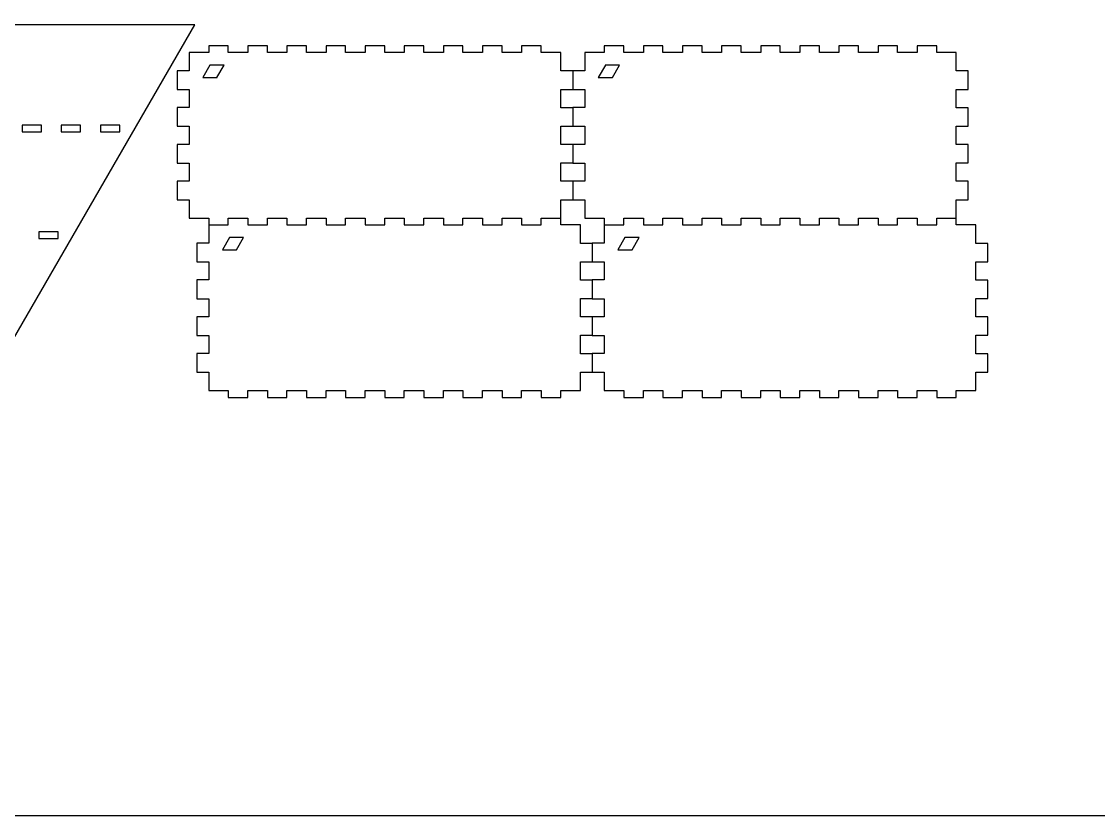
# Model space of a CAD drawing. Extents: x -364 to 3236, y -471 to 545.
# Drawn here: x 44 to 824, y -471 to 105 of the extents above; entities that cross this region are included whole.
import ezdxf

# ---------------------------------------------------------------- set-up
doc = ezdxf.new("R2010")
doc.units = 0
for name, color, linetype in [('CUT', 7, 'CONTINUOUS'), ('ENGRAVE', 5, 'CONTINUOUS'), ('LIVELLO_03', 3, 'CONTINUOUS')]:
    doc.layers.add(name, color=color, linetype=linetype)

msp = doc.modelspace()

# ---------------------------------------------------------------- linework, layer by layer
at = {"layer": 'CUT'}
for points in [[(169.33, 102.44), (-93.77, 102.44), (-225.31, -125.41), (37.78, -125.41)], [(451.92, -24.57), (451.92, -37.78), (466.1, -37.78), (466.1, -42.78), (480.28, -42.78), (480.28, -37.78), (494.46, -37.78), (494.46, -42.78), (508.64, -42.78), (508.64, -37.78), (522.82, -37.78), (522.82, -42.78), (537, -42.78), (537, -37.78), (551.19, -37.78), (551.19, -42.78), (565.37, -42.78), (565.37, -37.78), (579.55, -37.78), (579.55, -42.78), (593.73, -42.78), (593.73, -37.78), (607.91, -37.78), (607.91, -42.78), (622.09, -42.78), (622.09, -37.78), (636.27, -37.78), (636.27, -42.78), (650.45, -42.78), (650.45, -37.78), (664.64, -37.78), (664.64, -42.78), (678.82, -42.78), (678.82, -37.78), (693, -37.78), (693, -42.78), (707.18, -42.78), (707.18, -37.78), (721.36, -37.78), (721.36, -24.45), (730.02, -24.45), (730.02, -11.11), (721.36, -11.11), (721.36, 2.22), (730.02, 2.22), (730.02, 15.55), (721.36, 15.55), (721.36, 28.89), (730.02, 28.89), (730.02, 42.22), (721.36, 42.22), (721.36, 55.55), (730.02, 55.55), (730.02, 68.89), (721.36, 68.89), (721.36, 82.22), (707.18, 82.22), (707.18, 87.22), (693, 87.22), (693, 82.22), (678.82, 82.22), (678.82, 87.22), (664.64, 87.22), (664.64, 82.22), (650.45, 82.22), (650.45, 87.22), (636.27, 87.22), (636.27, 82.22), (622.09, 82.22), (622.09, 87.22), (607.91, 87.22), (607.91, 82.22), (593.73, 82.22), (593.73, 87.22), (579.55, 87.22), (579.55, 82.22), (565.37, 82.22), (565.37, 87.22), (551.19, 87.22), (551.19, 82.22), (537, 82.22), (537, 87.22), (522.82, 87.22), (522.82, 82.22), (508.64, 82.22), (508.64, 87.22), (494.46, 87.22), (494.46, 82.22), (480.28, 82.22), (480.28, 87.22), (466.1, 87.22), (466.1, 82.22), (451.92, 82.22), (451.92, 69.01), (443.26, 69.01), (443.26, 55.43), (451.92, 55.43), (451.92, 42.34), (443.26, 42.34), (443.26, 28.77), (451.92, 28.77), (451.92, 15.67), (443.26, 15.67), (443.26, 2.1), (451.92, 2.1), (451.92, -10.99), (443.26, -10.99), (443.26, -24.57)], [(44.05, 24.75), (58.03, 24.75), (58.03, 29.55), (44.05, 29.55)], [(72.41, 24.75), (86.39, 24.75), (86.39, 29.55), (72.41, 29.55)], [(100.78, 24.75), (114.76, 24.75), (114.76, 29.55), (100.78, 29.55)], [(56.16, -52.53), (70.14, -52.53), (70.14, -47.73), (56.16, -47.73)]]:
    msp.add_lwpolyline(points, close=True, dxfattribs=at)
for points in [[(443.26, 68.89), (434.6, 68.89), (434.6, 82.22), (420.41, 82.22), (420.41, 87.22), (406.23, 87.22), (406.23, 82.22), (392.05, 82.22), (392.05, 87.22), (377.87, 87.22), (377.87, 82.22), (363.69, 82.22), (363.69, 87.22), (349.51, 87.22), (349.51, 82.22), (335.33, 82.22), (335.33, 87.22), (321.15, 87.22), (321.15, 82.22), (306.96, 82.22), (306.96, 87.22), (292.78, 87.22), (292.78, 82.22), (278.6, 82.22), (278.6, 87.22), (264.42, 87.22), (264.42, 82.22), (250.24, 82.22), (250.24, 87.22), (236.06, 87.22), (236.06, 82.22), (221.88, 82.22), (221.88, 87.22), (207.69, 87.22), (207.69, 82.22), (193.51, 82.22), (193.51, 87.22), (179.33, 87.22), (179.33, 82.22), (165.15, 82.22), (165.15, 69.01), (156.49, 69.01), (156.49, 55.43), (165.15, 55.43), (165.15, 42.34), (156.49, 42.34), (156.49, 28.77), (165.15, 28.77), (165.15, 15.67), (156.49, 15.67), (156.49, 2.1), (165.15, 2.1), (165.15, -10.99), (156.49, -10.99), (156.49, -24.57), (165.15, -24.57), (165.15, -37.78), (179.33, -37.78), (179.33, -42.78), (193.51, -42.78), (193.51, -37.78), (207.69, -37.78), (207.69, -42.78), (221.88, -42.78), (221.88, -37.78), (236.06, -37.78), (236.06, -42.78), (250.24, -42.78), (250.24, -37.78), (264.42, -37.78), (264.42, -42.78), (278.6, -42.78), (278.6, -37.78), (292.78, -37.78), (292.78, -42.78), (306.96, -42.78), (306.96, -37.78), (321.15, -37.78), (321.15, -42.78), (335.33, -42.78), (335.33, -37.78), (349.51, -37.78), (349.51, -42.78), (363.69, -42.78), (363.69, -37.78), (377.87, -37.78), (377.87, -42.78), (392.05, -42.78), (392.05, -37.78), (406.23, -37.78), (406.23, -42.78), (420.41, -42.78), (420.41, -37.78), (434.6, -37.78), (434.6, -24.45), (443.26, -24.45)], [(443.26, 42.22), (434.6, 42.22), (434.6, 55.55), (443.26, 55.55)], [(443.26, 15.55), (434.6, 15.55), (434.6, 28.89), (443.26, 28.89)], [(443.26, -11.11), (434.6, -11.11), (434.6, 2.22), (443.26, 2.22)], [(457.44, -56.11), (448.78, -56.11), (448.78, -42.78), (434.6, -42.78), (434.6, -37.78)], [(466.1, -42.78), (466.1, -55.99), (457.44, -55.99), (457.44, -69.57), (466.1, -69.57), (466.1, -82.66), (457.44, -82.66), (457.44, -96.23), (466.1, -96.23), (466.1, -109.33), (457.44, -109.33), (457.44, -122.9), (466.1, -122.9), (466.1, -135.99), (457.44, -135.99), (457.44, -149.57), (466.1, -149.57), (466.1, -162.78), (480.28, -162.78), (480.28, -167.78), (494.46, -167.78), (494.46, -162.78), (508.64, -162.78), (508.64, -167.78), (522.82, -167.78), (522.82, -162.78), (537, -162.78), (537, -167.78), (551.19, -167.78), (551.19, -162.78), (565.37, -162.78), (565.37, -167.78), (579.55, -167.78), (579.55, -162.78), (593.73, -162.78), (593.73, -167.78), (607.91, -167.78), (607.91, -162.78), (622.09, -162.78), (622.09, -167.78), (636.27, -167.78), (636.27, -162.78), (650.45, -162.78), (650.45, -167.78), (664.64, -167.78), (664.64, -162.78), (678.82, -162.78), (678.82, -167.78), (693, -167.78), (693, -162.78), (707.18, -162.78), (707.18, -167.78), (721.36, -167.78), (721.36, -162.78), (735.54, -162.78), (735.54, -149.45), (744.2, -149.45), (744.2, -136.11), (735.54, -136.11), (735.54, -122.78), (744.2, -122.78), (744.2, -109.45), (735.54, -109.45), (735.54, -96.11), (744.2, -96.11), (744.2, -82.78), (735.54, -82.78), (735.54, -69.45), (744.2, -69.45), (744.2, -56.11), (735.54, -56.11), (735.54, -42.78), (721.36, -42.78), (721.36, -37.78)], [(179.33, -42.78), (179.33, -55.99), (170.67, -55.99), (170.67, -69.57), (179.33, -69.57), (179.33, -82.66), (170.67, -82.66), (170.67, -96.23), (179.33, -96.23), (179.33, -109.33), (170.67, -109.33), (170.67, -122.9), (179.33, -122.9), (179.33, -135.99), (170.67, -135.99), (170.67, -149.57), (179.33, -149.57), (179.33, -162.78), (193.51, -162.78), (193.51, -167.78), (207.69, -167.78), (207.69, -162.78), (221.88, -162.78), (221.88, -167.78), (236.06, -167.78), (236.06, -162.78), (250.24, -162.78), (250.24, -167.78), (264.42, -167.78), (264.42, -162.78), (278.6, -162.78), (278.6, -167.78), (292.78, -167.78), (292.78, -162.78), (306.96, -162.78), (306.96, -167.78), (321.15, -167.78), (321.15, -162.78), (335.33, -162.78), (335.33, -167.78), (349.51, -167.78), (349.51, -162.78), (363.69, -162.78), (363.69, -167.78), (377.87, -167.78), (377.87, -162.78), (392.05, -162.78), (392.05, -167.78), (406.23, -167.78), (406.23, -162.78), (420.41, -162.78), (420.41, -167.78), (434.6, -167.78), (434.6, -162.78), (448.78, -162.78), (448.78, -149.45), (457.44, -149.45)], [(457.44, -82.78), (448.78, -82.78), (448.78, -69.45), (457.44, -69.45)], [(457.44, -109.45), (448.78, -109.45), (448.78, -96.11), (457.44, -96.11)], [(457.44, -136.11), (448.78, -136.11), (448.78, -122.78), (457.44, -122.78)]]:
    msp.add_lwpolyline(points, dxfattribs=at)
at = {"layer": 'ENGRAVE'}
for points in [[(185.32, 64.27), (190.46, 73.15), (180.2, 73.15), (180.19, 73.17), (180.18, 73.15), (180.12, 73.15), (180.15, 73.1), (175.03, 64.22), (185.28, 64.22), (185.29, 64.2), (185.3, 64.22), (185.35, 64.22)], [(472.09, 64.27), (477.22, 73.15), (466.97, 73.15), (466.95, 73.17), (466.94, 73.15), (466.89, 73.15), (466.92, 73.1), (461.79, 64.22), (472.04, 64.22), (472.05, 64.2), (472.06, 64.22), (472.12, 64.22)], [(199.51, -60.73), (204.64, -51.85), (194.38, -51.85), (194.37, -51.83), (194.36, -51.85), (194.31, -51.85), (194.33, -51.9), (189.21, -60.78), (199.46, -60.78), (199.47, -60.8), (199.48, -60.78), (199.53, -60.78)], [(486.27, -60.73), (491.4, -51.85), (481.15, -51.85), (481.14, -51.83), (481.12, -51.85), (481.07, -51.85), (481.1, -51.9), (475.97, -60.78), (486.22, -60.78), (486.23, -60.8), (486.24, -60.78), (486.3, -60.78)]]:
    msp.add_lwpolyline(points, close=True, dxfattribs=at)
at = {"layer": 'LIVELLO_03'}
msp.add_lwpolyline([(-363.58, -471), (836.42, -471), (836.42, 429), (-363.58, 429)], close=True, dxfattribs=at)

doc.saveas('drawing.dxf')
